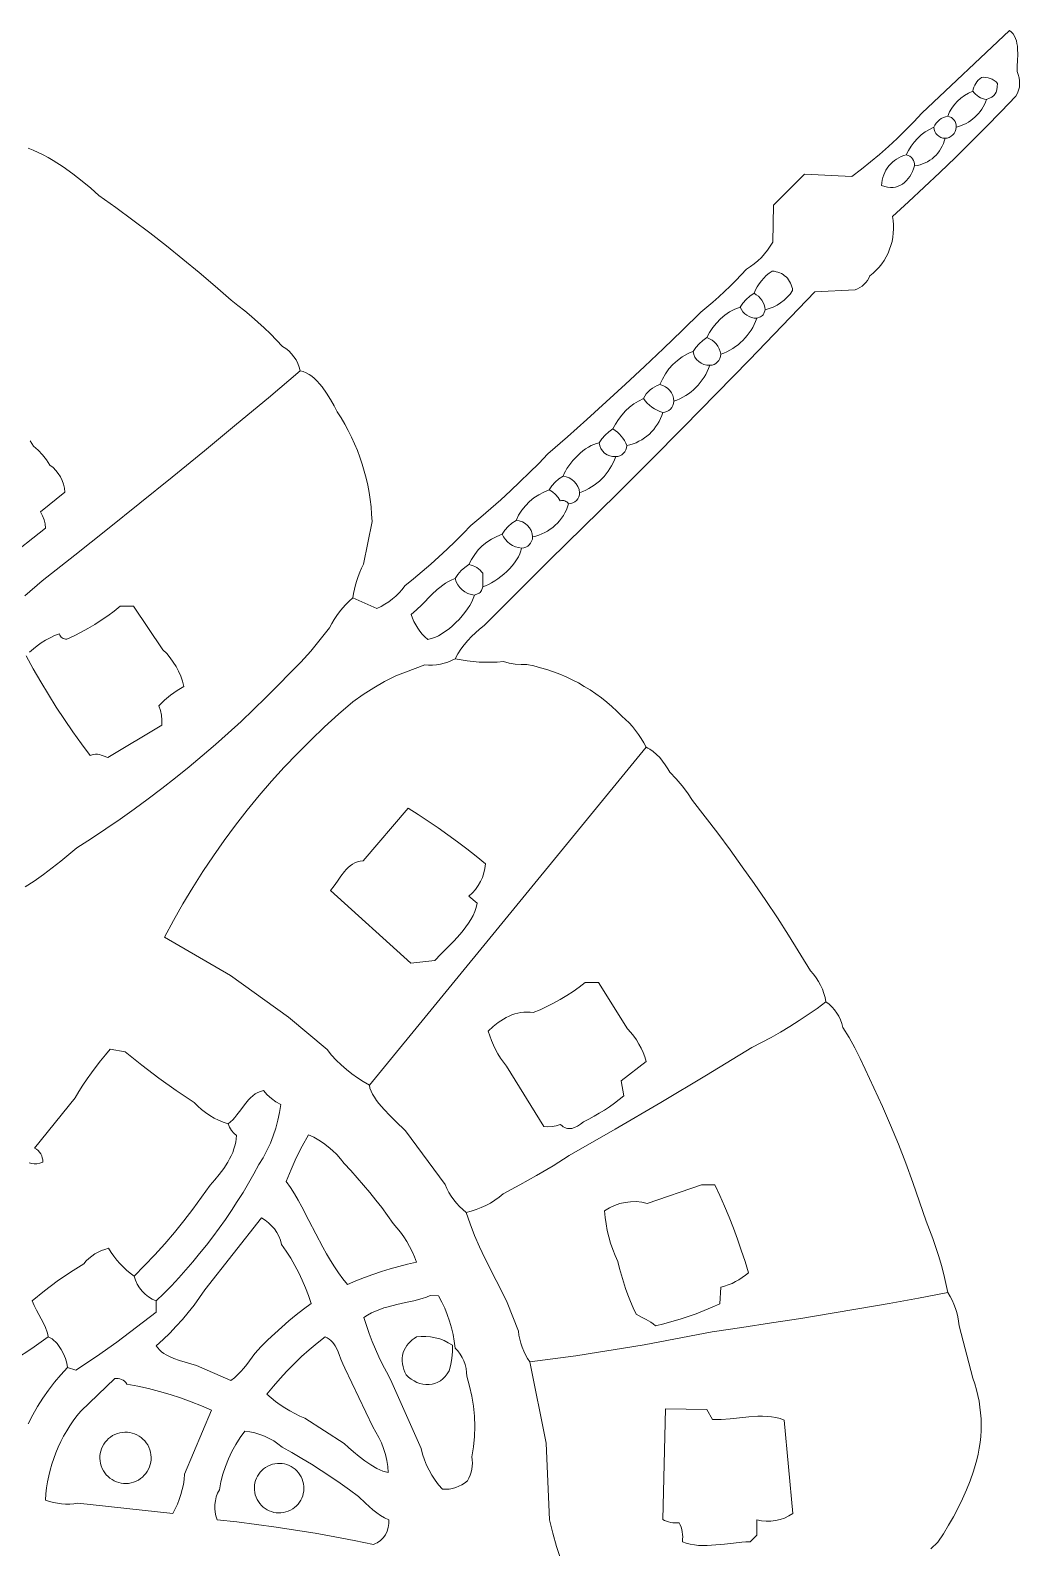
# Model space of a CAD drawing. Header units: inches. Extents: x 36.3 to 71.4, y 17.4 to 61.7.
# Drawn here: x 58.4 to 70.96, y 32.21 to 51.45 of the extents above; entities that cross this region are included whole.
import ezdxf

# ---------------------------------------------------------------- set-up
doc = ezdxf.new("R2010")
doc.units = ezdxf.units.IN
doc.header["$MEASUREMENT"] = 0
doc.layers.add('10_CLOSED_AREAS', color=7, linetype='CONTINUOUS', lineweight=18)
doc.layers.add('20_EXACT_CIRCLES', color=7, linetype='CONTINUOUS', lineweight=18)

msp = doc.modelspace()

# ---------------------------------------------------------------- linework, layer by layer
at = {"layer": '10_CLOSED_AREAS'}
for points in [[(65.134, 32.055), (65.08, 32.222), (65.033, 32.39), (64.992, 32.56), (64.95, 33.532), (64.742, 34.562), (64.713, 34.606), (64.688, 34.652), (64.665, 34.699), (64.645, 34.748), (64.628, 34.798), (64.615, 34.848), (64.604, 34.9), (64.597, 34.952), (64.453, 35.315), (64.385, 35.454), (64.315, 35.594), (64.172, 35.878), (64.103, 36.022), (64.04, 36.166), (63.983, 36.312), (63.958, 36.385), (63.934, 36.458), (63.891, 36.493), (63.85, 36.532), (63.812, 36.573), (63.777, 36.616), (63.745, 36.662), (63.716, 36.709), (63.69, 36.759), (63.668, 36.811), (63.165, 37.491), (63.036, 37.615), (62.964, 37.686), (62.893, 37.762), (62.826, 37.84), (62.797, 37.879), (62.77, 37.918), (62.747, 37.958), (62.728, 37.997), (62.714, 38.035), (62.706, 38.073), (62.629, 38.117), (62.555, 38.164), (62.483, 38.215), (62.414, 38.27), (62.348, 38.328), (62.286, 38.389), (62.226, 38.454), (62.17, 38.522), (61.682, 38.935), (60.943, 39.462), (60.107, 39.949), (60.221, 40.162), (60.341, 40.371), (60.465, 40.577), (60.594, 40.78), (60.728, 40.98), (60.866, 41.176), (61.009, 41.369), (61.157, 41.558), (61.309, 41.744), (61.466, 41.926), (61.627, 42.104), (61.793, 42.278), (61.962, 42.448), (62.136, 42.615), (62.314, 42.777), (62.496, 42.935), (62.627, 43.026), (62.761, 43.111), (62.899, 43.19), (63.041, 43.263), (63.408, 43.402), (63.458, 43.399), (63.508, 43.4), (63.558, 43.404), (63.607, 43.412), (63.655, 43.424), (63.703, 43.439), (63.749, 43.458), (63.794, 43.481), (63.829, 43.542), (63.868, 43.6), (63.909, 43.657), (63.954, 43.711), (64.002, 43.763), (64.052, 43.811), (64.105, 43.857), (64.161, 43.901), (64.99, 44.73), (65.418, 45.149), (65.844, 45.57), (66.268, 45.992), (66.69, 46.417), (67.11, 46.844), (67.529, 47.273), (67.945, 47.703), (68.359, 48.136), (68.869, 48.16), (68.9, 48.173), (68.929, 48.189), (68.956, 48.208), (68.981, 48.229), (69.004, 48.253), (69.024, 48.28), (69.041, 48.308), (69.056, 48.338), (69.098, 48.373), (69.137, 48.41), (69.173, 48.449), (69.206, 48.491), (69.236, 48.534), (69.262, 48.579), (69.286, 48.626), (69.306, 48.674), (69.323, 48.724), (69.337, 48.775), (69.347, 48.827), (69.353, 48.879), (69.356, 48.932), (69.355, 48.985), (69.35, 49.039), (69.342, 49.092), (69.544, 49.276), (69.745, 49.462), (69.944, 49.649), (70.141, 49.839), (70.336, 50.031), (70.529, 50.224), (70.72, 50.42), (70.909, 50.617), (70.928, 50.653), (70.943, 50.692), (70.952, 50.731), (70.956, 50.771), (70.955, 50.811), (70.949, 50.851), (70.939, 50.89), (70.923, 50.928), (70.924, 50.997), (70.928, 51.069), (70.931, 51.143), (70.93, 51.216), (70.927, 51.251), (70.922, 51.285), (70.915, 51.318), (70.904, 51.349), (70.891, 51.378), (70.874, 51.405), (70.853, 51.43), (70.827, 51.451), (69.713, 50.401), (69.612, 50.291), (69.508, 50.184), (69.401, 50.079), (69.292, 49.977), (69.18, 49.878), (69.065, 49.782), (68.948, 49.689), (68.829, 49.598), (68.226, 49.625), (67.832, 49.232), (67.823, 48.764), (67.792, 48.712), (67.757, 48.662), (67.72, 48.615), (67.679, 48.57), (67.636, 48.529), (67.589, 48.49), (67.54, 48.455), (67.489, 48.423), (67.422, 48.349), (67.354, 48.277), (67.284, 48.206), (67.212, 48.137), (67.139, 48.069), (67.064, 48.003), (66.988, 47.939), (66.911, 47.877), (66.674, 47.646), (66.436, 47.416), (66.196, 47.189), (65.954, 46.963), (65.711, 46.739), (65.466, 46.517), (65.219, 46.297), (64.97, 46.079), (64.854, 45.959), (64.737, 45.841), (64.617, 45.724), (64.496, 45.61), (64.373, 45.498), (64.248, 45.387), (64.122, 45.278), (63.994, 45.172), (63.895, 45.07), (63.795, 44.969), (63.693, 44.871), (63.589, 44.774), (63.484, 44.679), (63.377, 44.586), (63.268, 44.495), (63.157, 44.406), (63.122, 44.36), (63.083, 44.317), (63.042, 44.276), (62.998, 44.239), (62.952, 44.204), (62.904, 44.171), (62.854, 44.142), (62.802, 44.116), (62.495, 44.253), (62.45, 44.212), (62.408, 44.169), (62.367, 44.124), (62.329, 44.077), (62.293, 44.029), (62.259, 43.979), (62.228, 43.927), (62.199, 43.874), (62.083, 43.723), (61.962, 43.577), (61.835, 43.437), (61.702, 43.302), (61.549, 43.144), (61.394, 42.988), (61.237, 42.835), (61.078, 42.685), (60.916, 42.537), (60.752, 42.391), (60.586, 42.249), (60.418, 42.108), (60.247, 41.971), (60.075, 41.836), (59.9, 41.703), (59.723, 41.574), (59.544, 41.447), (59.364, 41.323), (59.181, 41.201), (58.996, 41.083), (58.791, 40.915), (58.682, 40.828), (58.57, 40.743), (58.455, 40.661), (58.339, 40.587)], [(58.334, 44.279), (58.553, 44.47), (58.968, 44.795), (59.382, 45.123), (59.794, 45.452), (60.205, 45.784), (60.613, 46.118), (61.02, 46.454), (61.425, 46.792), (61.828, 47.132), (61.815, 47.181), (61.798, 47.227), (61.776, 47.271), (61.749, 47.312), (61.719, 47.35), (61.684, 47.385), (61.646, 47.416), (61.604, 47.443), (61.528, 47.522), (61.451, 47.6), (61.372, 47.676), (61.291, 47.75), (61.209, 47.822), (61.125, 47.893), (61.039, 47.962), (60.952, 48.028), (60.751, 48.205), (60.547, 48.379), (60.34, 48.55), (60.132, 48.717), (59.92, 48.882), (59.707, 49.044), (59.491, 49.203), (59.273, 49.358), (59.172, 49.448), (59.062, 49.539), (58.945, 49.63), (58.822, 49.718), (58.696, 49.799), (58.633, 49.837), (58.569, 49.871), (58.505, 49.903), (58.441, 49.931), (58.379, 49.956)], [(58.339, 40.587), (58.455, 40.661), (58.57, 40.743), (58.682, 40.828), (58.791, 40.915), (58.996, 41.083), (59.181, 41.201), (59.364, 41.323), (59.544, 41.447), (59.723, 41.574), (59.9, 41.703), (60.075, 41.836), (60.247, 41.971), (60.418, 42.108), (60.586, 42.249), (60.752, 42.391), (60.916, 42.537), (61.078, 42.685), (61.237, 42.835), (61.394, 42.988), (61.549, 43.144), (61.702, 43.302), (61.835, 43.437), (61.962, 43.577), (62.083, 43.723), (62.199, 43.874), (62.228, 43.927), (62.259, 43.979), (62.293, 44.029), (62.329, 44.077), (62.367, 44.124), (62.408, 44.169), (62.45, 44.212), (62.495, 44.253), (62.505, 44.309), (62.517, 44.364), (62.531, 44.418), (62.547, 44.472), (62.565, 44.525), (62.586, 44.578), (62.608, 44.63), (62.632, 44.68), (62.74, 45.223), (62.735, 45.315), (62.728, 45.408), (62.717, 45.5), (62.703, 45.591), (62.686, 45.682), (62.666, 45.772), (62.642, 45.861), (62.616, 45.949), (62.587, 46.037), (62.554, 46.123), (62.519, 46.208), (62.481, 46.292), (62.439, 46.375), (62.395, 46.456), (62.348, 46.536), (62.298, 46.614), (62.259, 46.687), (62.214, 46.767), (62.163, 46.849), (62.106, 46.929), (62.075, 46.966), (62.044, 47.001), (62.011, 47.034), (61.976, 47.063), (61.941, 47.088), (61.904, 47.108), (61.867, 47.123), (61.828, 47.132), (61.425, 46.792), (61.02, 46.454), (60.613, 46.118), (60.205, 45.784), (59.794, 45.452), (59.382, 45.123), (58.968, 44.795), (58.553, 44.47), (58.334, 44.279)], [(58.403, 46.245), (58.445, 46.179), (58.505, 46.126), (58.559, 46.068), (58.609, 46.005), (58.653, 45.938), (58.693, 45.906), (58.729, 45.87), (58.76, 45.83), (58.787, 45.788), (58.809, 45.742), (58.826, 45.695), (58.837, 45.645), (58.843, 45.594), (58.534, 45.342), (58.56, 45.294), (58.579, 45.244), (58.591, 45.192), (58.597, 45.138), (58.096, 44.74)], [(58.396, 43.562), (58.443, 43.606), (58.492, 43.646), (58.544, 43.683), (58.598, 43.717), (58.655, 43.747), (58.713, 43.774), (58.773, 43.797), (58.779, 43.781), (58.787, 43.768), (58.797, 43.756), (58.809, 43.746), (58.822, 43.738), (58.837, 43.733), (58.853, 43.73), (58.869, 43.73), (58.96, 43.772), (59.049, 43.817), (59.136, 43.865), (59.222, 43.916), (59.305, 43.97), (59.387, 44.026), (59.467, 44.086), (59.545, 44.148), (59.714, 44.148), (60.087, 43.594), (60.135, 43.545), (60.178, 43.493), (60.218, 43.439), (60.254, 43.381), (60.285, 43.321), (60.313, 43.259), (60.335, 43.195), (60.353, 43.129), (60.267, 43.077), (60.185, 43.019), (60.109, 42.954), (60.037, 42.884), (60.056, 42.824), (60.068, 42.763), (60.074, 42.701), (60.072, 42.638), (59.389, 42.227), (59.33, 42.249), (59.305, 42.259), (59.281, 42.266), (59.256, 42.27), (59.23, 42.269), (59.2, 42.264), (59.166, 42.252), (59.054, 42.402), (58.944, 42.555), (58.837, 42.711), (58.734, 42.868), (58.634, 43.027), (58.536, 43.188), (58.442, 43.351), (58.351, 43.516)], [(58.215, 34.595), (58.426, 34.733), (58.632, 34.878), (58.627, 34.909), (58.619, 34.94), (58.598, 34.998), (58.571, 35.054), (58.542, 35.109), (58.481, 35.218), (58.453, 35.275), (58.43, 35.334), (58.586, 35.463), (58.747, 35.584), (58.913, 35.699), (59.084, 35.807), (59.115, 35.843), (59.149, 35.875), (59.185, 35.904), (59.224, 35.931), (59.264, 35.953), (59.307, 35.973), (59.351, 35.989), (59.396, 36.002), (59.429, 35.951), (59.463, 35.901), (59.501, 35.854), (59.54, 35.809), (59.582, 35.766), (59.626, 35.725), (59.673, 35.687), (59.721, 35.65), (59.854, 35.784), (59.984, 35.921), (60.11, 36.06), (60.233, 36.204), (60.352, 36.35), (60.467, 36.499), (60.578, 36.651), (60.686, 36.805), (60.744, 36.87), (60.802, 36.94), (60.858, 37.016), (60.909, 37.095), (60.932, 37.136), (60.953, 37.177), (60.972, 37.219), (60.988, 37.262), (61.001, 37.304), (61.011, 37.347), (61.018, 37.39), (61.02, 37.433), (60.985, 37.463), (60.955, 37.498), (60.931, 37.538), (60.915, 37.582), (60.853, 37.602), (60.794, 37.627), (60.736, 37.655), (60.681, 37.688), (60.627, 37.724), (60.576, 37.763), (60.528, 37.806), (60.482, 37.851), (60.257, 38.002), (60.036, 38.16), (59.82, 38.324), (59.609, 38.495), (59.419, 38.53), (59.357, 38.457), (59.297, 38.382), (59.238, 38.307), (59.181, 38.23), (59.126, 38.151), (59.073, 38.072), (59.022, 37.991), (58.973, 37.909), (58.457, 37.273), (58.481, 37.259), (58.503, 37.243), (58.521, 37.223), (58.537, 37.201), (58.549, 37.177), (58.557, 37.152), (58.562, 37.125), (58.562, 37.097), (58.524, 37.081), (58.488, 37.073), (58.455, 37.072), (58.422, 37.077), (58.39, 37.086)], [(58.39, 37.086), (58.422, 37.077), (58.455, 37.072), (58.488, 37.073), (58.524, 37.081), (58.562, 37.097), (58.562, 37.125), (58.557, 37.152), (58.549, 37.177), (58.537, 37.201), (58.521, 37.223), (58.503, 37.243), (58.481, 37.259), (58.457, 37.273), (58.973, 37.909), (59.022, 37.991), (59.073, 38.072), (59.126, 38.151), (59.181, 38.23), (59.238, 38.307), (59.297, 38.382), (59.357, 38.457), (59.419, 38.53), (59.609, 38.495), (59.82, 38.324), (60.036, 38.16), (60.257, 38.002), (60.482, 37.851), (60.528, 37.806), (60.576, 37.763), (60.627, 37.724), (60.681, 37.688), (60.736, 37.655), (60.794, 37.627), (60.853, 37.602), (60.915, 37.582), (60.945, 37.606), (60.973, 37.634), (61, 37.663), (61.026, 37.694), (61.074, 37.759), (61.122, 37.824), (61.172, 37.885), (61.199, 37.913), (61.227, 37.938), (61.258, 37.96), (61.29, 37.979), (61.326, 37.993), (61.364, 38.003), (61.411, 37.951), (61.464, 37.904), (61.521, 37.862), (61.582, 37.827), (61.567, 37.726), (61.546, 37.626), (61.519, 37.527), (61.487, 37.43), (61.45, 37.335), (61.407, 37.242), (61.359, 37.152), (61.305, 37.064), (61.24, 36.945), (61.173, 36.827), (61.103, 36.71), (61.031, 36.595), (60.957, 36.481), (60.88, 36.369), (60.802, 36.258), (60.721, 36.149), (60.638, 36.041), (60.553, 35.935), (60.467, 35.831), (60.378, 35.728), (60.287, 35.627), (60.194, 35.528), (60.099, 35.43), (60.002, 35.334), (60.001, 35.194), (59.753, 35.001), (59.501, 34.813), (59.245, 34.632), (58.984, 34.457), (58.878, 34.492), (58.793, 34.399), (58.713, 34.303), (58.636, 34.204), (58.565, 34.102), (58.497, 33.996), (58.435, 33.888), (58.377, 33.777)], [(69.828, 32.189), (69.917, 32.277), (69.988, 32.382), (70.055, 32.489), (70.117, 32.598), (70.176, 32.709), (70.231, 32.823), (70.281, 32.938), (70.327, 33.055), (70.369, 33.175), (70.393, 33.247), (70.413, 33.319), (70.43, 33.393), (70.444, 33.466), (70.454, 33.541), (70.462, 33.615), (70.466, 33.69), (70.468, 33.765), (70.466, 33.839), (70.461, 33.914), (70.452, 33.988), (70.441, 34.062), (70.426, 34.136), (70.409, 34.209), (70.388, 34.282), (70.364, 34.354), (70.188, 35.021), (70.182, 35.077), (70.172, 35.132), (70.159, 35.186), (70.143, 35.24), (70.123, 35.292), (70.1, 35.343), (70.074, 35.392), (70.044, 35.44), (69.672, 35.37), (69.3, 35.302), (68.927, 35.237), (68.553, 35.174), (68.18, 35.113), (67.806, 35.055), (67.431, 34.998), (67.057, 34.944), (66.769, 34.886), (66.481, 34.831), (66.192, 34.779), (65.903, 34.73), (65.614, 34.683), (65.324, 34.64), (65.033, 34.599), (64.742, 34.562), (64.95, 33.532), (64.992, 32.56), (65.033, 32.39), (65.08, 32.222), (65.134, 32.055)], [(58.377, 33.777), (58.435, 33.888), (58.497, 33.996), (58.565, 34.102), (58.636, 34.204), (58.713, 34.303), (58.793, 34.399), (58.878, 34.492), (58.867, 34.547), (58.849, 34.605), (58.826, 34.663), (58.798, 34.719), (58.764, 34.77), (58.745, 34.794), (58.725, 34.816), (58.703, 34.835), (58.681, 34.852), (58.657, 34.866), (58.632, 34.878), (58.426, 34.733), (58.215, 34.595)]]:
    msp.add_lwpolyline(points, dxfattribs=at)
for points in [[(69.623, 49.731), (69.611, 49.695), (69.596, 49.661), (69.58, 49.628), (69.562, 49.598), (69.542, 49.57), (69.52, 49.545), (69.496, 49.522), (69.47, 49.502), (69.443, 49.486), (69.414, 49.473), (69.383, 49.464), (69.35, 49.46), (69.316, 49.459), (69.281, 49.463), (69.244, 49.471), (69.205, 49.485), (69.207, 49.519), (69.213, 49.553), (69.221, 49.585), (69.231, 49.617), (69.244, 49.647), (69.259, 49.677), (69.277, 49.704), (69.296, 49.731), (69.318, 49.755), (69.341, 49.778), (69.367, 49.799), (69.394, 49.818), (69.423, 49.835), (69.453, 49.849), (69.485, 49.862), (69.517, 49.871), (69.545, 49.929), (69.578, 49.984), (69.616, 50.035), (69.658, 50.081), (69.705, 50.124), (69.756, 50.162), (69.811, 50.195), (69.869, 50.222), (69.882, 50.249), (69.898, 50.273), (69.917, 50.295), (69.939, 50.315), (69.962, 50.332), (69.988, 50.345), (70.015, 50.356), (70.044, 50.363), (70.068, 50.416), (70.097, 50.466), (70.13, 50.512), (70.169, 50.554), (70.211, 50.593), (70.257, 50.626), (70.307, 50.655), (70.36, 50.679), (70.366, 50.705), (70.375, 50.73), (70.386, 50.754), (70.398, 50.777), (70.413, 50.799), (70.43, 50.819), (70.449, 50.837), (70.47, 50.854), (70.499, 50.857), (70.528, 50.855), (70.556, 50.85), (70.583, 50.842), (70.609, 50.83), (70.634, 50.815), (70.656, 50.797), (70.676, 50.775), (70.672, 50.733), (70.667, 50.697), (70.658, 50.668), (70.646, 50.644), (70.628, 50.623), (70.605, 50.605), (70.574, 50.589), (70.536, 50.573), (70.524, 50.541), (70.509, 50.51), (70.493, 50.48), (70.476, 50.451), (70.456, 50.423), (70.435, 50.397), (70.388, 50.348), (70.335, 50.306), (70.307, 50.287), (70.278, 50.271), (70.247, 50.256), (70.215, 50.243), (70.183, 50.231), (70.15, 50.222), (70.146, 50.194), (70.138, 50.168), (70.125, 50.144), (70.108, 50.124), (70.087, 50.107), (70.063, 50.094), (70.037, 50.085), (70.009, 50.082), (70, 50.047), (69.988, 50.014), (69.974, 49.982), (69.958, 49.951), (69.939, 49.922), (69.919, 49.895), (69.896, 49.869), (69.872, 49.845), (69.845, 49.823), (69.818, 49.803), (69.788, 49.785), (69.758, 49.769), (69.725, 49.756), (69.692, 49.745), (69.658, 49.737)], [(70.47, 50.854), (70.449, 50.837), (70.43, 50.819), (70.413, 50.799), (70.398, 50.777), (70.386, 50.754), (70.375, 50.73), (70.366, 50.705), (70.36, 50.679), (70.377, 50.659), (70.396, 50.64), (70.416, 50.624), (70.438, 50.609), (70.461, 50.597), (70.485, 50.587), (70.51, 50.579), (70.536, 50.573), (70.574, 50.589), (70.605, 50.605), (70.628, 50.623), (70.646, 50.644), (70.658, 50.668), (70.667, 50.697), (70.672, 50.733), (70.676, 50.775), (70.656, 50.797), (70.634, 50.815), (70.609, 50.83), (70.583, 50.842), (70.556, 50.85), (70.528, 50.855), (70.499, 50.857)], [(70.044, 50.363), (70.068, 50.356), (70.09, 50.346), (70.109, 50.331), (70.125, 50.314), (70.137, 50.293), (70.146, 50.271), (70.15, 50.247), (70.15, 50.222), (70.183, 50.231), (70.215, 50.243), (70.247, 50.256), (70.278, 50.271), (70.307, 50.287), (70.335, 50.306), (70.388, 50.348), (70.435, 50.397), (70.456, 50.423), (70.476, 50.451), (70.493, 50.48), (70.509, 50.51), (70.524, 50.541), (70.536, 50.573), (70.51, 50.579), (70.485, 50.587), (70.461, 50.597), (70.438, 50.609), (70.416, 50.624), (70.396, 50.64), (70.377, 50.659), (70.36, 50.679), (70.307, 50.655), (70.257, 50.626), (70.211, 50.593), (70.169, 50.554), (70.13, 50.512), (70.097, 50.466), (70.068, 50.416)], [(69.869, 50.222), (69.872, 50.194), (69.88, 50.168), (69.893, 50.144), (69.911, 50.124), (69.931, 50.107), (69.955, 50.094), (69.981, 50.085), (70.009, 50.082), (70.037, 50.085), (70.063, 50.094), (70.087, 50.107), (70.108, 50.124), (70.125, 50.144), (70.138, 50.168), (70.146, 50.194), (70.15, 50.222), (70.15, 50.247), (70.146, 50.271), (70.137, 50.293), (70.125, 50.314), (70.109, 50.331), (70.09, 50.346), (70.068, 50.356), (70.044, 50.363), (70.015, 50.356), (69.988, 50.345), (69.962, 50.332), (69.939, 50.315), (69.917, 50.295), (69.898, 50.273), (69.882, 50.249)], [(69.517, 49.871), (69.542, 49.865), (69.563, 49.854), (69.582, 49.84), (69.598, 49.822), (69.611, 49.802), (69.619, 49.78), (69.623, 49.756), (69.623, 49.731), (69.658, 49.737), (69.692, 49.745), (69.725, 49.756), (69.758, 49.769), (69.788, 49.785), (69.818, 49.803), (69.845, 49.823), (69.872, 49.845), (69.896, 49.869), (69.919, 49.895), (69.939, 49.922), (69.958, 49.951), (69.974, 49.982), (69.988, 50.014), (70, 50.047), (70.009, 50.082), (69.981, 50.085), (69.955, 50.094), (69.931, 50.107), (69.911, 50.124), (69.893, 50.144), (69.88, 50.168), (69.872, 50.194), (69.869, 50.222), (69.811, 50.195), (69.756, 50.162), (69.705, 50.124), (69.658, 50.081), (69.616, 50.035), (69.578, 49.984), (69.545, 49.929)], [(69.623, 49.731), (69.623, 49.756), (69.619, 49.78), (69.611, 49.802), (69.598, 49.822), (69.582, 49.84), (69.563, 49.854), (69.542, 49.865), (69.517, 49.871), (69.485, 49.862), (69.453, 49.849), (69.423, 49.835), (69.394, 49.818), (69.367, 49.799), (69.341, 49.778), (69.318, 49.755), (69.296, 49.731), (69.277, 49.704), (69.259, 49.677), (69.244, 49.647), (69.231, 49.617), (69.221, 49.585), (69.213, 49.553), (69.207, 49.519), (69.205, 49.485), (69.244, 49.471), (69.281, 49.463), (69.316, 49.459), (69.35, 49.46), (69.383, 49.464), (69.414, 49.473), (69.443, 49.486), (69.47, 49.502), (69.496, 49.522), (69.52, 49.545), (69.542, 49.57), (69.562, 49.598), (69.58, 49.628), (69.596, 49.661), (69.611, 49.695)], [(65.374, 45.587), (65.371, 45.559), (65.362, 45.533), (65.349, 45.51), (65.332, 45.489), (65.312, 45.472), (65.288, 45.459), (65.262, 45.45), (65.234, 45.447), (65.221, 45.407), (65.205, 45.369), (65.187, 45.332), (65.167, 45.297), (65.144, 45.263), (65.12, 45.231), (65.093, 45.201), (65.064, 45.173), (65.034, 45.146), (65.001, 45.122), (64.968, 45.1), (64.932, 45.08), (64.895, 45.063), (64.857, 45.048), (64.818, 45.035), (64.777, 45.026), (64.774, 44.998), (64.765, 44.971), (64.752, 44.948), (64.735, 44.927), (64.715, 44.91), (64.691, 44.897), (64.665, 44.888), (64.637, 44.885), (64.628, 44.848), (64.614, 44.81), (64.596, 44.772), (64.573, 44.734), (64.547, 44.696), (64.517, 44.658), (64.484, 44.622), (64.449, 44.587), (64.412, 44.554), (64.374, 44.523), (64.335, 44.493), (64.296, 44.467), (64.257, 44.443), (64.219, 44.423), (64.181, 44.406), (64.145, 44.394), (64.128, 44.348), (64.12, 44.333), (64.111, 44.322), (64.1, 44.313), (64.086, 44.306), (64.04, 44.288), (64.024, 44.246), (64.004, 44.202), (63.98, 44.157), (63.951, 44.112), (63.919, 44.067), (63.883, 44.023), (63.845, 43.98), (63.805, 43.939), (63.762, 43.899), (63.718, 43.862), (63.673, 43.829), (63.628, 43.799), (63.582, 43.773), (63.536, 43.752), (63.491, 43.737), (63.447, 43.726), (63.411, 43.759), (63.378, 43.793), (63.347, 43.83), (63.319, 43.869), (63.294, 43.91), (63.272, 43.953), (63.253, 43.997), (63.237, 44.042), (63.305, 44.101), (63.371, 44.165), (63.5, 44.295), (63.567, 44.357), (63.601, 44.386), (63.637, 44.414), (63.674, 44.439), (63.712, 44.462), (63.752, 44.482), (63.794, 44.499), (63.829, 44.551), (63.871, 44.598), (63.918, 44.639), (63.97, 44.674), (64.003, 44.741), (64.042, 44.803), (64.088, 44.86), (64.139, 44.912), (64.196, 44.959), (64.257, 44.999), (64.322, 45.033), (64.391, 45.061), (64.426, 45.113), (64.468, 45.16), (64.514, 45.201), (64.567, 45.236), (64.6, 45.303), (64.639, 45.365), (64.685, 45.422), (64.736, 45.474), (64.793, 45.521), (64.854, 45.561), (64.919, 45.595), (64.988, 45.623), (65.023, 45.675), (65.064, 45.721), (65.111, 45.763), (65.163, 45.798), (65.176, 45.829), (65.193, 45.861), (65.213, 45.894), (65.236, 45.928), (65.289, 45.995), (65.35, 46.059), (65.382, 46.089), (65.416, 46.116), (65.45, 46.142), (65.485, 46.165), (65.52, 46.184), (65.554, 46.2), (65.587, 46.212), (65.62, 46.219), (65.655, 46.271), (65.696, 46.318), (65.743, 46.36), (65.795, 46.395), (65.828, 46.457), (65.865, 46.516), (65.907, 46.572), (65.954, 46.623), (66.005, 46.67), (66.06, 46.712), (66.119, 46.749), (66.182, 46.781), (66.199, 46.813), (66.219, 46.842), (66.242, 46.868), (66.268, 46.892), (66.296, 46.913), (66.326, 46.931), (66.358, 46.946), (66.392, 46.957), (66.407, 46.993), (66.423, 47.028), (66.461, 47.095), (66.506, 47.157), (66.557, 47.214), (66.614, 47.265), (66.676, 47.309), (66.743, 47.347), (66.778, 47.364), (66.814, 47.378), (66.849, 47.43), (66.89, 47.477), (66.937, 47.519), (66.989, 47.554), (67.023, 47.62), (67.062, 47.682), (67.108, 47.739), (67.159, 47.792), (67.215, 47.838), (67.276, 47.879), (67.342, 47.913), (67.411, 47.94), (67.446, 47.992), (67.487, 48.039), (67.534, 48.08), (67.586, 48.116), (67.605, 48.158), (67.627, 48.198), (67.652, 48.237), (67.679, 48.274), (67.709, 48.308), (67.742, 48.34), (67.778, 48.37), (67.815, 48.396), (67.841, 48.395), (67.865, 48.39), (67.889, 48.384), (67.912, 48.376), (67.934, 48.365), (67.955, 48.353), (67.974, 48.339), (67.993, 48.323), (68.009, 48.306), (68.024, 48.287), (68.038, 48.267), (68.05, 48.246), (68.059, 48.224), (68.067, 48.2), (68.073, 48.176), (68.076, 48.151), (68.043, 48.107), (68.007, 48.066), (67.967, 48.029), (67.924, 47.996), (67.878, 47.966), (67.83, 47.941), (67.779, 47.921), (67.727, 47.905), (67.709, 47.859), (67.702, 47.844), (67.693, 47.833), (67.682, 47.825), (67.667, 47.817), (67.621, 47.8), (67.606, 47.76), (67.589, 47.721), (67.57, 47.684), (67.549, 47.648), (67.526, 47.614), (67.501, 47.58), (67.474, 47.549), (67.446, 47.519), (67.416, 47.49), (67.384, 47.463), (67.351, 47.439), (67.316, 47.415), (67.28, 47.394), (67.243, 47.375), (67.205, 47.358), (67.165, 47.343), (67.162, 47.315), (67.153, 47.289), (67.14, 47.265), (67.123, 47.245), (67.102, 47.227), (67.079, 47.214), (67.053, 47.206), (67.024, 47.203), (67.009, 47.163), (66.992, 47.125), (66.973, 47.087), (66.952, 47.051), (66.929, 47.017), (66.904, 46.984), (66.877, 46.952), (66.849, 46.922), (66.819, 46.893), (66.787, 46.867), (66.754, 46.842), (66.719, 46.819), (66.683, 46.797), (66.646, 46.778), (66.608, 46.761), (66.568, 46.746), (66.565, 46.718), (66.556, 46.692), (66.543, 46.668), (66.526, 46.648), (66.505, 46.631), (66.482, 46.617), (66.456, 46.609), (66.428, 46.606), (66.415, 46.566), (66.399, 46.528), (66.381, 46.491), (66.361, 46.456), (66.338, 46.422), (66.314, 46.39), (66.287, 46.36), (66.258, 46.331), (66.228, 46.305), (66.195, 46.281), (66.161, 46.259), (66.126, 46.239), (66.089, 46.221), (66.051, 46.206), (66.012, 46.194), (65.971, 46.184), (65.968, 46.156), (65.959, 46.13), (65.946, 46.106), (65.929, 46.086), (65.908, 46.069), (65.885, 46.056), (65.859, 46.047), (65.831, 46.044), (65.816, 46.004), (65.799, 45.966), (65.779, 45.929), (65.758, 45.893), (65.735, 45.858), (65.71, 45.825), (65.683, 45.793), (65.655, 45.763), (65.625, 45.735), (65.593, 45.708), (65.56, 45.683), (65.525, 45.66), (65.489, 45.639), (65.452, 45.619), (65.414, 45.602)], [(67.815, 48.396), (67.778, 48.37), (67.742, 48.34), (67.709, 48.308), (67.679, 48.274), (67.652, 48.237), (67.627, 48.198), (67.605, 48.158), (67.586, 48.116), (67.615, 48.098), (67.641, 48.078), (67.664, 48.054), (67.684, 48.028), (67.7, 48), (67.713, 47.97), (67.722, 47.938), (67.727, 47.905), (67.779, 47.921), (67.83, 47.941), (67.878, 47.966), (67.924, 47.996), (67.967, 48.029), (68.007, 48.066), (68.043, 48.107), (68.076, 48.151), (68.073, 48.176), (68.067, 48.2), (68.059, 48.224), (68.05, 48.246), (68.038, 48.267), (68.024, 48.287), (68.009, 48.306), (67.993, 48.323), (67.974, 48.339), (67.955, 48.353), (67.934, 48.365), (67.912, 48.376), (67.889, 48.384), (67.865, 48.39), (67.841, 48.395)], [(67.586, 48.116), (67.534, 48.08), (67.487, 48.039), (67.446, 47.992), (67.411, 47.94), (67.426, 47.909), (67.445, 47.881), (67.468, 47.857), (67.494, 47.837), (67.523, 47.82), (67.554, 47.809), (67.587, 47.801), (67.621, 47.8), (67.667, 47.817), (67.682, 47.825), (67.693, 47.833), (67.702, 47.844), (67.709, 47.859), (67.727, 47.905), (67.722, 47.938), (67.713, 47.97), (67.7, 48), (67.684, 48.028), (67.664, 48.054), (67.641, 48.078), (67.615, 48.098)], [(67.621, 47.8), (67.587, 47.801), (67.554, 47.809), (67.523, 47.82), (67.494, 47.837), (67.468, 47.857), (67.445, 47.881), (67.426, 47.909), (67.411, 47.94), (67.342, 47.913), (67.276, 47.879), (67.215, 47.838), (67.159, 47.792), (67.108, 47.739), (67.062, 47.682), (67.023, 47.62), (66.989, 47.554), (67.023, 47.539), (67.054, 47.521), (67.082, 47.499), (67.106, 47.473), (67.127, 47.444), (67.144, 47.412), (67.157, 47.379), (67.165, 47.343), (67.205, 47.358), (67.243, 47.375), (67.28, 47.394), (67.316, 47.415), (67.351, 47.439), (67.384, 47.463), (67.416, 47.49), (67.446, 47.519), (67.474, 47.549), (67.501, 47.58), (67.526, 47.614), (67.549, 47.648), (67.57, 47.684), (67.589, 47.721), (67.606, 47.76)], [(66.989, 47.554), (66.937, 47.519), (66.89, 47.477), (66.849, 47.43), (66.814, 47.378), (66.822, 47.34), (66.837, 47.306), (66.858, 47.275), (66.885, 47.249), (66.915, 47.228), (66.949, 47.213), (66.986, 47.204), (67.024, 47.203), (67.053, 47.206), (67.079, 47.214), (67.102, 47.227), (67.123, 47.245), (67.14, 47.265), (67.153, 47.289), (67.162, 47.315), (67.165, 47.343), (67.157, 47.379), (67.144, 47.412), (67.127, 47.444), (67.106, 47.473), (67.082, 47.499), (67.054, 47.521), (67.023, 47.539)], [(66.814, 47.378), (66.778, 47.364), (66.743, 47.347), (66.676, 47.309), (66.614, 47.265), (66.557, 47.214), (66.506, 47.157), (66.461, 47.095), (66.423, 47.028), (66.407, 46.993), (66.392, 46.957), (66.429, 46.946), (66.462, 46.93), (66.492, 46.909), (66.518, 46.883), (66.538, 46.853), (66.554, 46.82), (66.564, 46.784), (66.568, 46.746), (66.608, 46.761), (66.646, 46.778), (66.683, 46.797), (66.719, 46.819), (66.754, 46.842), (66.787, 46.867), (66.819, 46.893), (66.849, 46.922), (66.877, 46.952), (66.904, 46.984), (66.929, 47.017), (66.952, 47.051), (66.973, 47.087), (66.992, 47.125), (67.009, 47.163), (67.024, 47.203), (66.986, 47.204), (66.949, 47.213), (66.915, 47.228), (66.885, 47.249), (66.858, 47.275), (66.837, 47.306), (66.822, 47.34)], [(66.182, 46.781), (66.119, 46.749), (66.06, 46.712), (66.005, 46.67), (65.954, 46.623), (65.907, 46.572), (65.865, 46.516), (65.828, 46.457), (65.795, 46.395), (65.825, 46.376), (65.853, 46.355), (65.879, 46.331), (65.902, 46.305), (65.923, 46.278), (65.942, 46.248), (65.958, 46.217), (65.971, 46.184), (66.012, 46.194), (66.051, 46.206), (66.089, 46.221), (66.126, 46.239), (66.161, 46.259), (66.195, 46.281), (66.228, 46.305), (66.258, 46.331), (66.287, 46.36), (66.314, 46.39), (66.338, 46.422), (66.361, 46.456), (66.381, 46.491), (66.399, 46.528), (66.415, 46.566), (66.428, 46.606), (66.391, 46.618), (66.356, 46.633), (66.322, 46.652), (66.29, 46.673), (66.259, 46.696), (66.231, 46.722), (66.205, 46.751)], [(66.392, 46.957), (66.358, 46.946), (66.326, 46.931), (66.296, 46.913), (66.268, 46.892), (66.242, 46.868), (66.219, 46.842), (66.199, 46.813), (66.182, 46.781), (66.205, 46.751), (66.231, 46.722), (66.259, 46.696), (66.29, 46.673), (66.322, 46.652), (66.356, 46.633), (66.391, 46.618), (66.428, 46.606), (66.456, 46.609), (66.482, 46.617), (66.505, 46.631), (66.526, 46.648), (66.543, 46.668), (66.556, 46.692), (66.565, 46.718), (66.568, 46.746), (66.564, 46.784), (66.554, 46.82), (66.538, 46.853), (66.518, 46.883), (66.492, 46.909), (66.462, 46.93), (66.429, 46.946)], [(65.795, 46.395), (65.743, 46.36), (65.696, 46.318), (65.655, 46.271), (65.62, 46.219), (65.628, 46.182), (65.644, 46.147), (65.665, 46.116), (65.691, 46.09), (65.721, 46.069), (65.755, 46.054), (65.792, 46.045), (65.831, 46.044), (65.859, 46.047), (65.885, 46.056), (65.908, 46.069), (65.929, 46.086), (65.946, 46.106), (65.959, 46.13), (65.968, 46.156), (65.971, 46.184), (65.958, 46.217), (65.942, 46.248), (65.923, 46.278), (65.902, 46.305), (65.879, 46.331), (65.853, 46.355), (65.825, 46.376)], [(65.163, 45.798), (65.204, 45.789), (65.241, 45.775), (65.275, 45.754), (65.305, 45.729), (65.33, 45.699), (65.351, 45.665), (65.366, 45.627), (65.374, 45.587), (65.414, 45.602), (65.452, 45.619), (65.489, 45.639), (65.525, 45.66), (65.56, 45.683), (65.593, 45.708), (65.625, 45.735), (65.655, 45.763), (65.683, 45.793), (65.71, 45.825), (65.735, 45.858), (65.758, 45.893), (65.779, 45.929), (65.799, 45.966), (65.816, 46.004), (65.831, 46.044), (65.792, 46.045), (65.755, 46.054), (65.721, 46.069), (65.691, 46.09), (65.665, 46.116), (65.644, 46.147), (65.628, 46.182), (65.62, 46.219), (65.587, 46.212), (65.554, 46.2), (65.52, 46.184), (65.485, 46.165), (65.45, 46.142), (65.416, 46.116), (65.382, 46.089), (65.35, 46.059), (65.289, 45.995), (65.236, 45.928), (65.213, 45.894), (65.193, 45.861), (65.176, 45.829)], [(64.988, 45.623), (64.919, 45.595), (64.854, 45.561), (64.793, 45.521), (64.736, 45.474), (64.685, 45.422), (64.639, 45.365), (64.6, 45.303), (64.567, 45.236), (64.608, 45.23), (64.647, 45.217), (64.682, 45.197), (64.712, 45.171), (64.738, 45.141), (64.758, 45.106), (64.771, 45.067), (64.777, 45.026), (64.818, 45.035), (64.857, 45.048), (64.895, 45.063), (64.932, 45.08), (64.968, 45.1), (65.001, 45.122), (65.034, 45.146), (65.064, 45.173), (65.093, 45.201), (65.12, 45.231), (65.144, 45.263), (65.167, 45.297), (65.187, 45.332), (65.205, 45.369), (65.221, 45.407), (65.234, 45.447), (65.224, 45.459), (65.213, 45.469), (65.2, 45.477), (65.187, 45.482), (65.173, 45.486), (65.158, 45.487), (65.143, 45.486), (65.128, 45.482), (65.101, 45.525), (65.069, 45.563), (65.031, 45.596)], [(65.374, 45.587), (65.366, 45.627), (65.351, 45.665), (65.33, 45.699), (65.305, 45.729), (65.275, 45.754), (65.241, 45.775), (65.204, 45.789), (65.163, 45.798), (65.111, 45.763), (65.064, 45.721), (65.023, 45.675), (64.988, 45.623), (65.031, 45.596), (65.069, 45.563), (65.101, 45.525), (65.128, 45.482), (65.143, 45.486), (65.158, 45.487), (65.173, 45.486), (65.187, 45.482), (65.2, 45.477), (65.213, 45.469), (65.224, 45.459), (65.234, 45.447), (65.262, 45.45), (65.288, 45.459), (65.312, 45.472), (65.332, 45.489), (65.349, 45.51), (65.362, 45.533), (65.371, 45.559)], [(64.567, 45.236), (64.514, 45.201), (64.468, 45.16), (64.426, 45.113), (64.391, 45.061), (64.409, 45.025), (64.432, 44.992), (64.459, 44.964), (64.49, 44.939), (64.523, 44.918), (64.559, 44.902), (64.597, 44.891), (64.637, 44.885), (64.665, 44.888), (64.691, 44.897), (64.715, 44.91), (64.735, 44.927), (64.752, 44.948), (64.765, 44.971), (64.774, 44.998), (64.777, 45.026), (64.771, 45.067), (64.758, 45.106), (64.738, 45.141), (64.712, 45.171), (64.682, 45.197), (64.647, 45.217), (64.608, 45.23)], [(64.145, 44.565), (64.145, 44.394), (64.181, 44.406), (64.219, 44.423), (64.257, 44.443), (64.296, 44.467), (64.335, 44.493), (64.374, 44.523), (64.412, 44.554), (64.449, 44.587), (64.484, 44.622), (64.517, 44.658), (64.547, 44.696), (64.573, 44.734), (64.596, 44.772), (64.614, 44.81), (64.628, 44.848), (64.637, 44.885), (64.597, 44.891), (64.559, 44.902), (64.523, 44.918), (64.49, 44.939), (64.459, 44.964), (64.432, 44.992), (64.409, 45.025), (64.391, 45.061), (64.322, 45.033), (64.257, 44.999), (64.196, 44.959), (64.139, 44.912), (64.088, 44.86), (64.042, 44.803), (64.003, 44.741), (63.97, 44.674), (63.996, 44.668), (64.021, 44.66), (64.045, 44.649), (64.068, 44.636), (64.089, 44.621), (64.11, 44.604), (64.128, 44.585)], [(64.145, 44.394), (64.145, 44.565), (64.128, 44.585), (64.11, 44.604), (64.089, 44.621), (64.068, 44.636), (64.045, 44.649), (64.021, 44.66), (63.996, 44.668), (63.97, 44.674), (63.918, 44.639), (63.871, 44.598), (63.829, 44.551), (63.794, 44.499), (63.808, 44.457), (63.828, 44.419), (63.853, 44.384), (63.883, 44.354), (63.917, 44.329), (63.955, 44.309), (63.996, 44.295), (64.04, 44.288), (64.086, 44.306), (64.1, 44.313), (64.111, 44.322), (64.12, 44.333), (64.128, 44.348)], [(64.04, 44.288), (63.996, 44.295), (63.955, 44.309), (63.917, 44.329), (63.883, 44.354), (63.853, 44.384), (63.828, 44.419), (63.808, 44.457), (63.794, 44.499), (63.752, 44.482), (63.712, 44.462), (63.674, 44.439), (63.637, 44.414), (63.601, 44.386), (63.567, 44.357), (63.5, 44.295), (63.371, 44.165), (63.305, 44.101), (63.237, 44.042), (63.253, 43.997), (63.272, 43.953), (63.294, 43.91), (63.319, 43.869), (63.347, 43.83), (63.378, 43.793), (63.411, 43.759), (63.447, 43.726), (63.491, 43.737), (63.536, 43.752), (63.582, 43.773), (63.628, 43.799), (63.673, 43.829), (63.718, 43.862), (63.762, 43.899), (63.805, 43.939), (63.845, 43.98), (63.883, 44.023), (63.919, 44.067), (63.951, 44.112), (63.98, 44.157), (64.004, 44.202), (64.024, 44.246)], [(66.217, 42.357), (66.188, 42.413), (66.156, 42.468), (66.122, 42.521), (66.084, 42.571), (66.044, 42.62), (66.001, 42.666), (65.956, 42.711), (65.909, 42.752), (65.847, 42.814), (65.783, 42.874), (65.717, 42.931), (65.649, 42.985), (65.579, 43.036), (65.507, 43.085), (65.433, 43.13), (65.358, 43.173), (65.281, 43.213), (65.203, 43.25), (65.123, 43.284), (65.042, 43.315), (64.959, 43.343), (64.876, 43.367), (64.791, 43.389), (64.705, 43.407), (64.63, 43.407), (64.554, 43.413), (64.479, 43.426), (64.406, 43.445), (64.329, 43.439), (64.252, 43.436), (64.176, 43.436), (64.099, 43.439), (64.022, 43.445), (63.946, 43.454), (63.87, 43.466), (63.794, 43.481), (63.749, 43.458), (63.703, 43.439), (63.655, 43.424), (63.607, 43.412), (63.558, 43.404), (63.508, 43.4), (63.458, 43.399), (63.408, 43.402), (63.041, 43.263), (62.899, 43.19), (62.761, 43.111), (62.627, 43.026), (62.496, 42.935), (62.314, 42.777), (62.136, 42.615), (61.962, 42.448), (61.793, 42.278), (61.627, 42.104), (61.466, 41.926), (61.309, 41.744), (61.157, 41.558), (61.009, 41.369), (60.866, 41.176), (60.728, 40.98), (60.594, 40.78), (60.465, 40.577), (60.341, 40.371), (60.221, 40.162), (60.107, 39.949), (60.943, 39.462), (61.682, 38.935), (62.17, 38.522), (62.226, 38.454), (62.286, 38.389), (62.348, 38.328), (62.414, 38.27), (62.483, 38.215), (62.555, 38.164), (62.629, 38.117), (62.706, 38.073)], [(63.668, 36.811), (63.69, 36.759), (63.716, 36.709), (63.745, 36.662), (63.777, 36.616), (63.812, 36.573), (63.85, 36.532), (63.891, 36.493), (63.934, 36.458), (63.999, 36.474), (64.062, 36.494), (64.124, 36.518), (64.184, 36.546), (64.242, 36.577), (64.298, 36.612), (64.352, 36.651), (64.403, 36.693), (64.617, 36.806), (64.828, 36.925), (65.036, 37.049), (65.24, 37.179), (65.824, 37.513), (66.405, 37.853), (66.983, 38.198), (67.557, 38.549), (67.68, 38.612), (67.802, 38.678), (67.922, 38.746), (68.041, 38.817), (68.158, 38.891), (68.273, 38.967), (68.387, 39.045), (68.499, 39.127), (68.488, 39.182), (68.473, 39.235), (68.453, 39.288), (68.431, 39.338), (68.404, 39.387), (68.374, 39.434), (68.34, 39.479), (68.303, 39.521), (68.024, 39.974), (67.882, 40.194), (67.736, 40.412), (67.588, 40.628), (67.437, 40.843), (67.283, 41.055), (67.127, 41.266), (66.968, 41.474), (66.807, 41.681), (66.743, 41.778), (66.674, 41.87), (66.599, 41.957), (66.518, 42.04), (66.491, 42.086), (66.46, 42.133), (66.426, 42.181), (66.389, 42.226), (66.349, 42.268), (66.307, 42.305), (66.263, 42.335), (66.24, 42.347), (66.217, 42.357), (62.706, 38.073), (62.714, 38.035), (62.728, 37.997), (62.747, 37.958), (62.77, 37.918), (62.797, 37.879), (62.826, 37.84), (62.893, 37.762), (62.964, 37.686), (63.036, 37.615), (63.165, 37.491)], [(62.626, 40.917), (63.197, 41.584), (63.325, 41.504), (63.452, 41.421), (63.577, 41.336), (63.701, 41.248), (63.823, 41.159), (63.944, 41.068), (64.063, 40.975), (64.18, 40.879), (64.173, 40.82), (64.16, 40.763), (64.141, 40.707), (64.117, 40.654), (64.087, 40.603), (64.053, 40.555), (64.014, 40.511), (63.97, 40.471), (64.075, 40.379), (64.062, 40.327), (64.044, 40.275), (64.022, 40.225), (63.995, 40.175), (63.965, 40.127), (63.931, 40.079), (63.895, 40.033), (63.857, 39.987), (63.776, 39.898), (63.693, 39.813), (63.611, 39.732), (63.535, 39.653), (63.232, 39.618), (62.214, 40.542), (62.259, 40.6), (62.302, 40.661), (62.344, 40.722), (62.389, 40.78), (62.413, 40.806), (62.438, 40.831), (62.464, 40.854), (62.492, 40.874), (62.522, 40.89), (62.554, 40.903), (62.589, 40.912)], [(64.784, 38.992), (64.872, 39.029), (64.959, 39.069), (65.044, 39.112), (65.128, 39.158), (65.21, 39.207), (65.29, 39.26), (65.368, 39.315), (65.444, 39.372), (65.613, 39.372), (65.983, 38.786), (66.023, 38.741), (66.061, 38.694), (66.095, 38.645), (66.126, 38.593), (66.154, 38.54), (66.178, 38.486), (66.199, 38.43), (66.217, 38.372), (65.901, 38.125), (65.936, 37.935), (65.876, 37.888), (65.814, 37.842), (65.751, 37.798), (65.688, 37.756), (65.623, 37.716), (65.556, 37.678), (65.489, 37.641), (65.421, 37.606), (65.383, 37.577), (65.346, 37.553), (65.31, 37.534), (65.274, 37.523), (65.257, 37.52), (65.239, 37.52), (65.221, 37.522), (65.203, 37.527), (65.184, 37.534), (65.166, 37.544), (65.147, 37.558), (65.128, 37.574), (65.077, 37.557), (65.025, 37.546), (64.971, 37.543), (64.918, 37.547), (64.445, 38.313), (64.406, 38.362), (64.37, 38.414), (64.336, 38.467), (64.306, 38.523), (64.279, 38.579), (64.254, 38.638), (64.233, 38.697), (64.215, 38.758), (64.275, 38.814), (64.34, 38.865), (64.407, 38.91), (64.442, 38.929), (64.478, 38.947), (64.515, 38.962), (64.552, 38.975), (64.59, 38.986), (64.628, 38.993), (64.666, 38.998), (64.705, 38.999), (64.744, 38.998)], [(63.934, 36.458), (63.958, 36.385), (63.983, 36.312), (64.04, 36.166), (64.103, 36.022), (64.172, 35.878), (64.315, 35.594), (64.385, 35.454), (64.453, 35.315), (64.597, 34.952), (64.604, 34.9), (64.615, 34.848), (64.628, 34.798), (64.645, 34.748), (64.665, 34.699), (64.688, 34.652), (64.713, 34.606), (64.742, 34.562), (65.033, 34.599), (65.324, 34.64), (65.614, 34.683), (65.903, 34.73), (66.192, 34.779), (66.481, 34.831), (66.769, 34.886), (67.057, 34.944), (67.431, 34.998), (67.806, 35.055), (68.18, 35.113), (68.553, 35.174), (68.927, 35.237), (69.3, 35.302), (69.672, 35.37), (70.044, 35.44), (70.02, 35.556), (69.993, 35.671), (69.963, 35.786), (69.93, 35.9), (69.894, 36.013), (69.855, 36.125), (69.814, 36.236), (69.769, 36.346), (69.687, 36.593), (69.602, 36.838), (69.511, 37.081), (69.417, 37.323), (69.318, 37.563), (69.215, 37.802), (69.108, 38.038), (68.996, 38.273), (68.933, 38.41), (68.865, 38.545), (68.791, 38.676), (68.712, 38.805), (68.7, 38.853), (68.683, 38.9), (68.663, 38.945), (68.638, 38.987), (68.609, 39.026), (68.576, 39.063), (68.539, 39.097), (68.499, 39.127), (68.387, 39.045), (68.273, 38.967), (68.158, 38.891), (68.041, 38.817), (67.922, 38.746), (67.802, 38.678), (67.68, 38.612), (67.557, 38.549), (66.983, 38.198), (66.405, 37.853), (65.824, 37.513), (65.24, 37.179), (65.036, 37.049), (64.828, 36.925), (64.617, 36.806), (64.403, 36.693), (64.352, 36.651), (64.298, 36.612), (64.242, 36.577), (64.184, 36.546), (64.124, 36.518), (64.062, 36.494), (63.999, 36.474)], [(60.915, 37.582), (60.931, 37.538), (60.955, 37.498), (60.985, 37.463), (61.02, 37.433), (61.018, 37.39), (61.011, 37.347), (61.001, 37.304), (60.988, 37.262), (60.972, 37.219), (60.953, 37.177), (60.932, 37.136), (60.909, 37.095), (60.858, 37.016), (60.802, 36.94), (60.744, 36.87), (60.686, 36.805), (60.578, 36.651), (60.467, 36.499), (60.352, 36.35), (60.233, 36.204), (60.11, 36.06), (59.984, 35.921), (59.854, 35.784), (59.721, 35.65), (59.738, 35.598), (59.762, 35.548), (59.791, 35.502), (59.824, 35.459), (59.863, 35.421), (59.905, 35.387), (59.952, 35.358), (60.002, 35.334), (60.099, 35.43), (60.194, 35.528), (60.287, 35.627), (60.378, 35.728), (60.467, 35.831), (60.553, 35.935), (60.638, 36.041), (60.721, 36.149), (60.802, 36.258), (60.88, 36.369), (60.957, 36.481), (61.031, 36.595), (61.103, 36.71), (61.173, 36.827), (61.24, 36.945), (61.305, 37.064), (61.359, 37.152), (61.407, 37.242), (61.45, 37.335), (61.487, 37.43), (61.519, 37.527), (61.546, 37.626), (61.567, 37.726), (61.582, 37.827), (61.521, 37.862), (61.464, 37.904), (61.411, 37.951), (61.364, 38.003), (61.326, 37.993), (61.29, 37.979), (61.258, 37.96), (61.227, 37.938), (61.199, 37.913), (61.172, 37.885), (61.122, 37.824), (61.074, 37.759), (61.026, 37.694), (61, 37.663), (60.973, 37.634), (60.945, 37.606)], [(61.652, 36.85), (61.712, 37.002), (61.778, 37.152), (61.852, 37.298), (61.933, 37.441), (62, 37.41), (62.065, 37.375), (62.126, 37.335), (62.185, 37.291), (62.24, 37.243), (62.292, 37.191), (62.341, 37.136), (62.385, 37.077), (62.469, 36.988), (62.552, 36.897), (62.633, 36.805), (62.712, 36.711), (62.788, 36.615), (62.863, 36.518), (62.935, 36.419), (63.006, 36.318), (63.054, 36.264), (63.099, 36.208), (63.142, 36.149), (63.181, 36.089), (63.216, 36.026), (63.248, 35.961), (63.277, 35.895), (63.302, 35.827), (63.191, 35.801), (63.079, 35.773), (62.969, 35.741), (62.86, 35.707), (62.751, 35.671), (62.643, 35.632), (62.536, 35.59), (62.43, 35.545), (62.371, 35.616), (62.315, 35.691), (62.262, 35.769), (62.212, 35.849), (62.164, 35.931), (62.117, 36.015), (62.028, 36.185), (61.94, 36.357), (61.851, 36.528), (61.804, 36.611), (61.756, 36.693), (61.705, 36.772)], [(66.231, 36.572), (66.919, 36.809), (67.088, 36.809), (67.151, 36.673), (67.211, 36.536), (67.269, 36.398), (67.324, 36.259), (67.376, 36.119), (67.425, 35.978), (67.472, 35.836), (67.516, 35.693), (67.477, 35.661), (67.437, 35.631), (67.395, 35.604), (67.352, 35.58), (67.307, 35.558), (67.26, 35.539), (67.213, 35.523), (67.165, 35.51), (67.151, 35.299), (67.053, 35.254), (66.953, 35.212), (66.853, 35.173), (66.751, 35.136), (66.649, 35.103), (66.545, 35.072), (66.441, 35.044), (66.336, 35.018), (66.307, 35.043), (66.278, 35.065), (66.219, 35.1), (66.157, 35.131), (66.091, 35.167), (66.054, 35.247), (66.019, 35.328), (65.987, 35.411), (65.956, 35.494), (65.929, 35.578), (65.903, 35.662), (65.88, 35.748), (65.86, 35.834), (65.825, 35.91), (65.794, 35.988), (65.767, 36.068), (65.744, 36.148), (65.725, 36.23), (65.709, 36.312), (65.698, 36.395), (65.69, 36.479), (65.751, 36.516), (65.815, 36.546), (65.882, 36.569), (65.95, 36.585), (66.02, 36.593), (66.091, 36.594), (66.161, 36.587)], [(60.618, 35.474), (61.336, 36.388), (61.383, 36.359), (61.427, 36.327), (61.466, 36.289), (61.501, 36.248), (61.531, 36.203), (61.557, 36.156), (61.577, 36.105), (61.591, 36.052), (61.651, 35.965), (61.708, 35.877), (61.761, 35.786), (61.81, 35.693), (61.855, 35.598), (61.897, 35.501), (61.935, 35.403), (61.968, 35.303), (61.872, 35.231), (61.778, 35.157), (61.686, 35.081), (61.595, 35.002), (61.507, 34.922), (61.42, 34.84), (61.334, 34.756), (61.251, 34.67), (61.22, 34.621), (61.187, 34.574), (61.152, 34.528), (61.115, 34.484), (61.076, 34.441), (61.036, 34.4), (60.994, 34.361), (60.95, 34.324), (60.512, 34.517), (60.37, 34.557), (60.298, 34.579), (60.227, 34.604), (60.16, 34.633), (60.128, 34.65), (60.099, 34.669), (60.071, 34.69), (60.045, 34.714), (60.022, 34.739), (60.002, 34.767), (60.089, 34.846), (60.174, 34.928), (60.255, 35.013), (60.334, 35.1), (60.409, 35.19), (60.482, 35.282), (60.552, 35.377)], [(58.43, 35.334), (58.453, 35.275), (58.481, 35.218), (58.542, 35.109), (58.571, 35.054), (58.598, 34.998), (58.619, 34.94), (58.627, 34.909), (58.632, 34.878), (58.657, 34.866), (58.681, 34.852), (58.703, 34.835), (58.725, 34.816), (58.745, 34.794), (58.764, 34.77), (58.798, 34.719), (58.826, 34.663), (58.849, 34.605), (58.867, 34.547), (58.878, 34.492), (58.984, 34.457), (59.245, 34.632), (59.501, 34.813), (59.753, 35.001), (60.001, 35.194), (60.002, 35.334), (59.952, 35.358), (59.905, 35.387), (59.863, 35.421), (59.824, 35.459), (59.791, 35.502), (59.762, 35.548), (59.738, 35.598), (59.721, 35.65), (59.673, 35.687), (59.626, 35.725), (59.582, 35.766), (59.54, 35.809), (59.501, 35.854), (59.463, 35.901), (59.429, 35.951), (59.396, 36.002), (59.351, 35.989), (59.307, 35.973), (59.264, 35.953), (59.224, 35.931), (59.185, 35.904), (59.149, 35.875), (59.115, 35.843), (59.084, 35.807), (58.913, 35.699), (58.747, 35.584), (58.586, 35.463)], [(62.635, 35.124), (62.684, 35.156), (62.734, 35.183), (62.785, 35.207), (62.837, 35.228), (62.891, 35.246), (62.945, 35.262), (63.054, 35.289), (63.164, 35.313), (63.272, 35.337), (63.378, 35.367), (63.429, 35.384), (63.478, 35.405), (63.583, 35.398), (63.625, 35.321), (63.662, 35.242), (63.695, 35.161), (63.724, 35.079), (63.748, 34.995), (63.768, 34.91), (63.783, 34.824), (63.794, 34.737), (63.829, 34.701), (63.859, 34.661), (63.885, 34.619), (63.906, 34.574), (63.923, 34.527), (63.934, 34.479), (63.94, 34.429), (63.941, 34.379), (63.978, 34.254), (64.006, 34.128), (64.027, 34.001), (64.039, 33.873), (64.044, 33.744), (64.04, 33.615), (64.028, 33.486), (64.007, 33.358), (64.012, 33.319), (64.013, 33.279), (64.011, 33.239), (64.005, 33.2), (63.996, 33.161), (63.984, 33.123), (63.968, 33.087), (63.949, 33.051), (63.915, 33.025), (63.879, 33.002), (63.841, 32.984), (63.801, 32.968), (63.76, 32.957), (63.718, 32.949), (63.676, 32.946), (63.633, 32.947), (63.584, 33.003), (63.54, 33.062), (63.5, 33.123), (63.464, 33.187), (63.432, 33.253), (63.404, 33.321), (63.381, 33.391), (63.362, 33.462), (62.975, 34.34), (62.923, 34.434), (62.874, 34.529), (62.827, 34.625), (62.783, 34.722), (62.742, 34.821), (62.704, 34.921), (62.668, 35.022)], [(61.406, 34.151), (61.488, 34.252), (61.573, 34.35), (61.661, 34.446), (61.752, 34.538), (61.846, 34.628), (61.942, 34.714), (62.042, 34.798), (62.144, 34.878), (62.171, 34.865), (62.196, 34.85), (62.218, 34.832), (62.238, 34.811), (62.256, 34.789), (62.272, 34.764), (62.3, 34.711), (62.324, 34.654), (62.346, 34.595), (62.369, 34.537), (62.394, 34.481), (62.749, 33.737), (62.79, 33.671), (62.827, 33.603), (62.859, 33.533), (62.886, 33.461), (62.909, 33.387), (62.926, 33.311), (62.939, 33.235), (62.946, 33.157), (62.911, 33.165), (62.876, 33.177), (62.839, 33.192), (62.802, 33.211), (62.726, 33.254), (62.65, 33.306), (62.576, 33.362), (62.506, 33.419), (62.442, 33.475), (62.386, 33.526), (61.889, 33.846), (61.823, 33.875), (61.759, 33.906), (61.696, 33.941), (61.634, 33.978), (61.575, 34.017), (61.517, 34.059), (61.461, 34.104)], [(63.135, 34.68), (63.148, 34.711), (63.164, 34.74), (63.182, 34.768), (63.202, 34.793), (63.224, 34.818), (63.248, 34.84), (63.275, 34.86), (63.302, 34.878), (63.363, 34.884), (63.422, 34.884), (63.482, 34.879), (63.541, 34.868), (63.598, 34.852), (63.654, 34.831), (63.707, 34.804), (63.759, 34.773), (63.76, 34.69), (63.754, 34.609), (63.739, 34.528), (63.717, 34.449), (63.695, 34.41), (63.668, 34.375), (63.639, 34.346), (63.607, 34.322), (63.573, 34.303), (63.538, 34.289), (63.501, 34.28), (63.463, 34.275), (63.424, 34.275), (63.385, 34.28), (63.347, 34.289), (63.309, 34.302), (63.273, 34.32), (63.237, 34.341), (63.204, 34.367), (63.173, 34.397), (63.156, 34.43), (63.143, 34.464), (63.133, 34.499), (63.126, 34.535), (63.123, 34.571), (63.124, 34.608), (63.127, 34.644)], [(59.045, 33.937), (59.475, 34.351), (59.498, 34.353), (59.52, 34.351), (59.542, 34.346), (59.563, 34.339), (59.582, 34.328), (59.6, 34.315), (59.616, 34.299), (59.63, 34.281), (59.768, 34.254), (59.906, 34.223), (60.042, 34.187), (60.177, 34.148), (60.311, 34.104), (60.444, 34.056), (60.575, 34.004), (60.704, 33.948), (60.361, 33.137), (60.355, 33.071), (60.346, 33.006), (60.333, 32.942), (60.316, 32.879), (60.295, 32.817), (60.271, 32.756), (60.244, 32.696), (60.212, 32.638), (59.007, 32.769), (58.956, 32.762), (58.904, 32.759), (58.852, 32.759), (58.8, 32.762), (58.748, 32.769), (58.697, 32.779), (58.647, 32.792), (58.597, 32.809), (58.603, 32.886), (58.612, 32.963), (58.624, 33.04), (58.639, 33.115), (58.658, 33.19), (58.679, 33.264), (58.703, 33.337), (58.73, 33.409), (58.759, 33.48), (58.792, 33.55), (58.827, 33.618), (58.866, 33.685), (58.906, 33.75), (58.95, 33.814), (58.996, 33.876)], [(66.428, 32.564), (66.463, 33.965), (66.989, 33.957), (67.06, 33.83), (67.115, 33.829), (67.171, 33.83), (67.285, 33.839), (67.519, 33.864), (67.636, 33.872), (67.694, 33.873), (67.751, 33.871), (67.807, 33.866), (67.862, 33.857), (67.916, 33.843), (67.969, 33.824), (68.078, 32.638), (68.026, 32.607), (67.972, 32.581), (67.916, 32.562), (67.858, 32.549), (67.799, 32.542), (67.74, 32.541), (67.68, 32.547), (67.621, 32.56), (67.621, 32.363), (67.536, 32.28), (67.484, 32.278), (67.432, 32.275), (67.324, 32.264), (67.213, 32.251), (67.102, 32.239), (66.991, 32.232), (66.937, 32.232), (66.883, 32.234), (66.83, 32.24), (66.778, 32.249), (66.727, 32.262), (66.677, 32.28), (66.68, 32.311), (66.681, 32.342), (66.68, 32.373), (66.676, 32.404), (66.67, 32.434), (66.661, 32.464), (66.651, 32.493), (66.638, 32.522), (66.611, 32.519), (66.583, 32.519), (66.556, 32.521), (66.529, 32.525), (66.503, 32.531), (66.477, 32.54), (66.452, 32.551)], [(60.803, 32.939), (60.823, 33.04), (60.849, 33.139), (60.881, 33.236), (60.918, 33.331), (60.962, 33.424), (61.011, 33.514), (61.065, 33.601), (61.125, 33.684), (61.19, 33.675), (61.254, 33.661), (61.316, 33.642), (61.377, 33.619), (61.436, 33.591), (61.492, 33.559), (61.546, 33.523), (61.598, 33.482), (61.724, 33.411), (61.849, 33.338), (61.973, 33.263), (62.095, 33.185), (62.216, 33.105), (62.335, 33.023), (62.453, 32.939), (62.57, 32.853), (62.656, 32.771), (62.702, 32.728), (62.75, 32.686), (62.799, 32.647), (62.849, 32.612), (62.9, 32.583), (62.951, 32.56), (62.953, 32.535), (62.953, 32.51), (62.946, 32.461), (62.932, 32.414), (62.91, 32.37), (62.881, 32.331), (62.846, 32.297), (62.806, 32.268), (62.783, 32.256), (62.76, 32.246), (62.513, 32.296), (62.266, 32.343), (62.019, 32.387), (61.771, 32.427), (61.522, 32.465), (61.273, 32.5), (61.024, 32.532), (60.774, 32.56), (60.759, 32.608), (60.749, 32.656), (60.745, 32.704), (60.746, 32.753), (60.752, 32.801), (60.764, 32.849), (60.781, 32.895)]]:
    msp.add_lwpolyline(points, close=True, dxfattribs=at)
at = {"layer": '20_EXACT_CIRCLES'}
for points in [[(59.316, 33.211), (59.304, 33.242), (59.295, 33.273), (59.289, 33.305), (59.287, 33.337), (59.288, 33.368), (59.292, 33.399), (59.298, 33.43), (59.308, 33.46), (59.321, 33.488), (59.336, 33.516), (59.353, 33.542), (59.374, 33.566), (59.396, 33.588), (59.422, 33.608), (59.449, 33.626), (59.479, 33.641), (59.51, 33.653), (59.541, 33.662), (59.573, 33.667), (59.605, 33.67), (59.636, 33.669), (59.667, 33.665), (59.698, 33.658), (59.728, 33.649), (59.756, 33.636), (59.784, 33.621), (59.809, 33.603), (59.834, 33.583), (59.856, 33.56), (59.876, 33.535), (59.894, 33.508), (59.909, 33.478), (59.921, 33.447), (59.93, 33.416), (59.935, 33.384), (59.938, 33.352), (59.937, 33.321), (59.933, 33.289), (59.926, 33.259), (59.917, 33.229), (59.904, 33.201), (59.889, 33.173), (59.871, 33.147), (59.851, 33.123), (59.828, 33.101), (59.803, 33.081), (59.776, 33.063), (59.746, 33.048), (59.715, 33.036), (59.683, 33.027), (59.652, 33.021), (59.62, 33.019), (59.588, 33.02), (59.557, 33.024), (59.527, 33.031), (59.497, 33.04), (59.468, 33.053), (59.441, 33.068), (59.415, 33.086), (59.391, 33.106), (59.369, 33.129), (59.349, 33.154), (59.331, 33.181)], [(61.259, 32.875), (61.252, 32.906), (61.248, 32.938), (61.247, 32.969), (61.25, 32.999), (61.255, 33.029), (61.263, 33.059), (61.274, 33.087), (61.288, 33.114), (61.304, 33.139), (61.322, 33.163), (61.343, 33.186), (61.365, 33.206), (61.39, 33.224), (61.417, 33.239), (61.446, 33.252), (61.477, 33.263), (61.508, 33.27), (61.539, 33.274), (61.57, 33.274), (61.601, 33.272), (61.631, 33.267), (61.66, 33.259), (61.688, 33.248), (61.715, 33.234), (61.741, 33.218), (61.765, 33.2), (61.787, 33.179), (61.807, 33.156), (61.825, 33.131), (61.841, 33.105), (61.854, 33.076), (61.864, 33.045), (61.871, 33.014), (61.875, 32.983), (61.876, 32.951), (61.874, 32.921), (61.868, 32.891), (61.86, 32.862), (61.849, 32.833), (61.836, 32.806), (61.82, 32.781), (61.801, 32.757), (61.781, 32.735), (61.758, 32.714), (61.733, 32.696), (61.706, 32.681), (61.677, 32.668), (61.647, 32.658), (61.615, 32.65), (61.584, 32.647), (61.553, 32.646), (61.522, 32.648), (61.492, 32.653), (61.463, 32.662), (61.435, 32.672), (61.408, 32.686), (61.382, 32.702), (61.358, 32.72), (61.336, 32.741), (61.316, 32.764), (61.298, 32.789), (61.282, 32.816), (61.269, 32.844)]]:
    msp.add_lwpolyline(points, close=True, dxfattribs=at)

doc.saveas('drawing.dxf')
